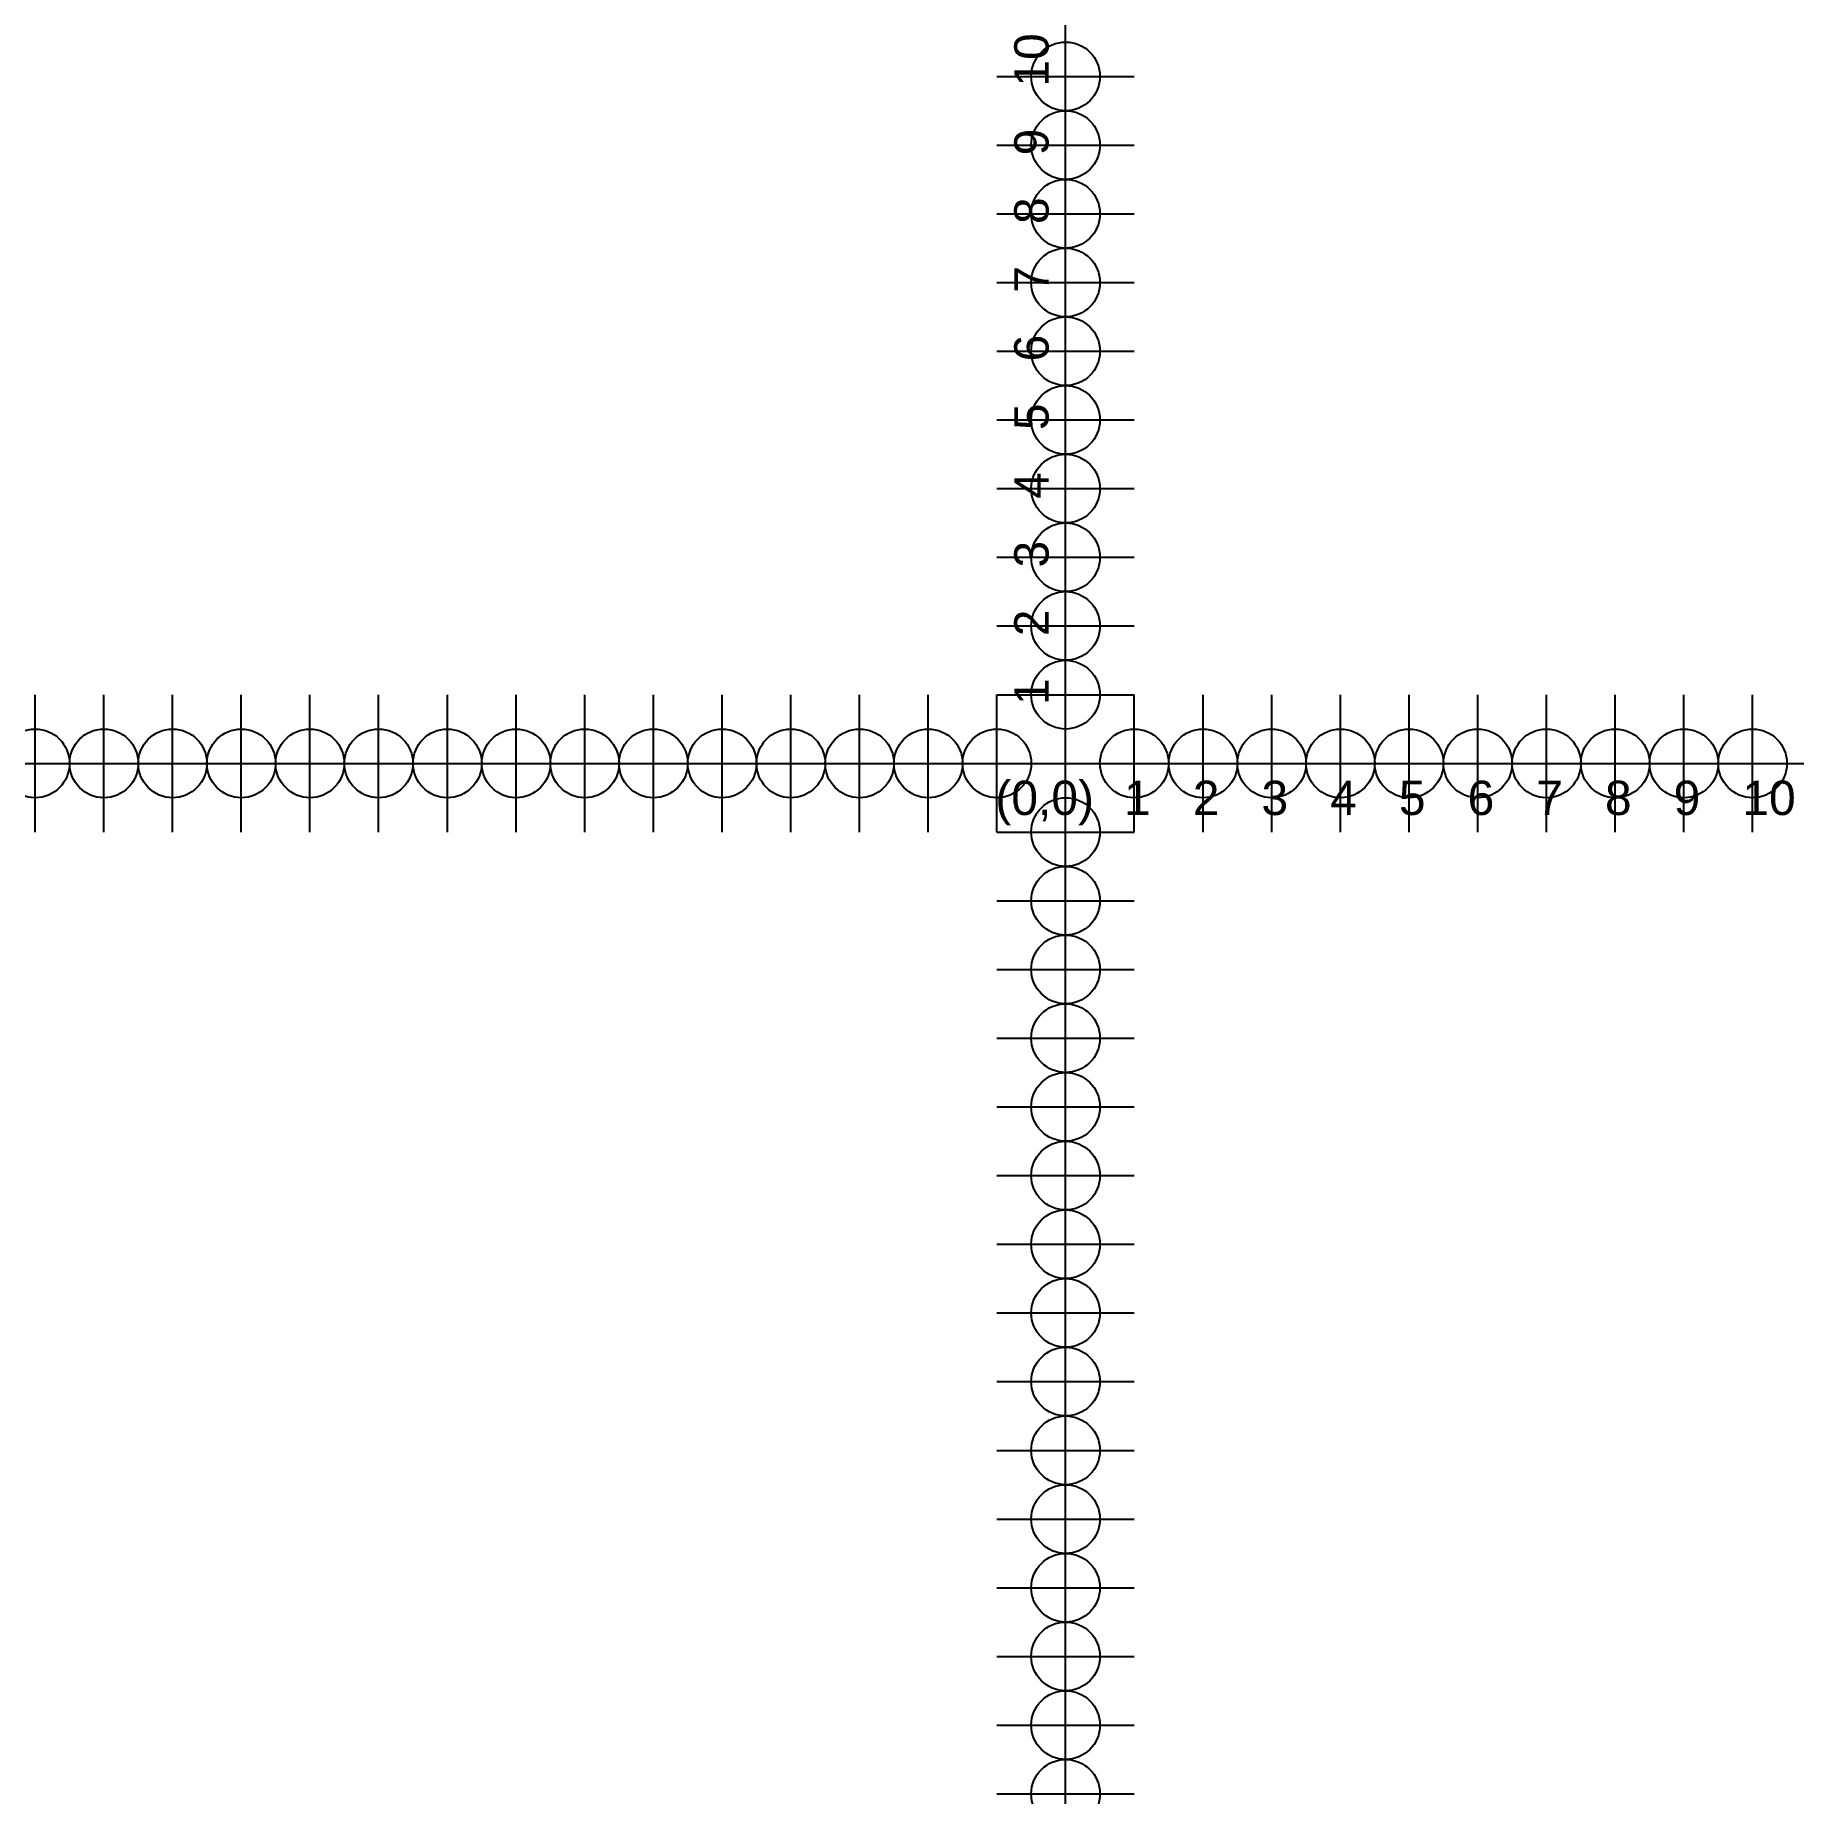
# Model space of a CAD drawing. Header units: millimetres. Extents: x -15 to 10.6, y -15 to 10.6.
import ezdxf

# ---------------------------------------------------------------- set-up
doc = ezdxf.new("R2010")
doc.units = ezdxf.units.MM
doc.header["$PDMODE"] = 34
doc.styles.get("Standard").update_dxf_attribs({"font": 'arial.ttf'})

msp = doc.modelspace()

# ---------------------------------------------------------------- linework, layer by layer
at = {"color": 3}
msp.add_xline((0, 0), (0, 1), dxfattribs=at)
at = {"color": 1}
msp.add_xline((0, 0), (1, 0), dxfattribs=at)
for p in [(0, 10), (0, 9), (0, 8), (0, 7), (0, 6), (0, 5), (0, 4), (0, 3), (0, 2), (0, 1), (-15, 0), (-14, 0), (-13, 0), (-12, 0), (-11, 0), (-10, 0), (-9, 0), (-8, 0), (-7, 0), (-6, 0), (-5, 0), (-4, 0), (-3, 0), (-2, 0), (-1, 0), (1, 0), (2, 0), (3, 0), (4, 0), (5, 0), (6, 0), (7, 0), (8, 0), (9, 0), (10, 0), (0, -1), (0, -2), (0, -3), (0, -4), (0, -5), (0, -6), (0, -7), (0, -8), (0, -9), (0, -10), (0, -11), (0, -12), (0, -13), (0, -14), (0, -15)]:
    msp.add_point(p)

# ---------------------------------------------------------------- texts
at = {"char_height": 0.5, "attachment_point": 1, "rotation": 90}
for s, insert in [('10', (-0.748, 9.851)), ('9', (-0.748, 8.851)), ('8', (-0.748, 7.851)), ('7', (-0.748, 6.851)), ('6', (-0.748, 5.851)), ('5', (-0.748, 4.851)), ('4', (-0.748, 3.851)), ('3', (-0.748, 2.851)), ('2', (-0.748, 1.851)), ('1', (-0.748, 0.851))]:
    msp.add_mtext_dynamic_manual_height_columns(s, width=0.78129, gutter_width=12.5, heights=[0], dxfattribs=dict(at, insert=insert))
at = {"char_height": 0.5, "attachment_point": 1}
for s, insert in [('(0,0)', (-1.023, -0.252)), ('1', (0.851, -0.252)), ('2', (1.851, -0.252)), ('3', (2.851, -0.252)), ('4', (3.851, -0.252)), ('5', (4.851, -0.252)), ('6', (5.851, -0.252)), ('7', (6.851, -0.252)), ('8', (7.851, -0.252)), ('9', (8.851, -0.252)), ('10', (9.851, -0.252))]:
    msp.add_mtext_dynamic_manual_height_columns(s, width=0.78129, gutter_width=12.5, heights=[0], dxfattribs=dict(at, insert=insert))

doc.saveas('drawing.dxf')
